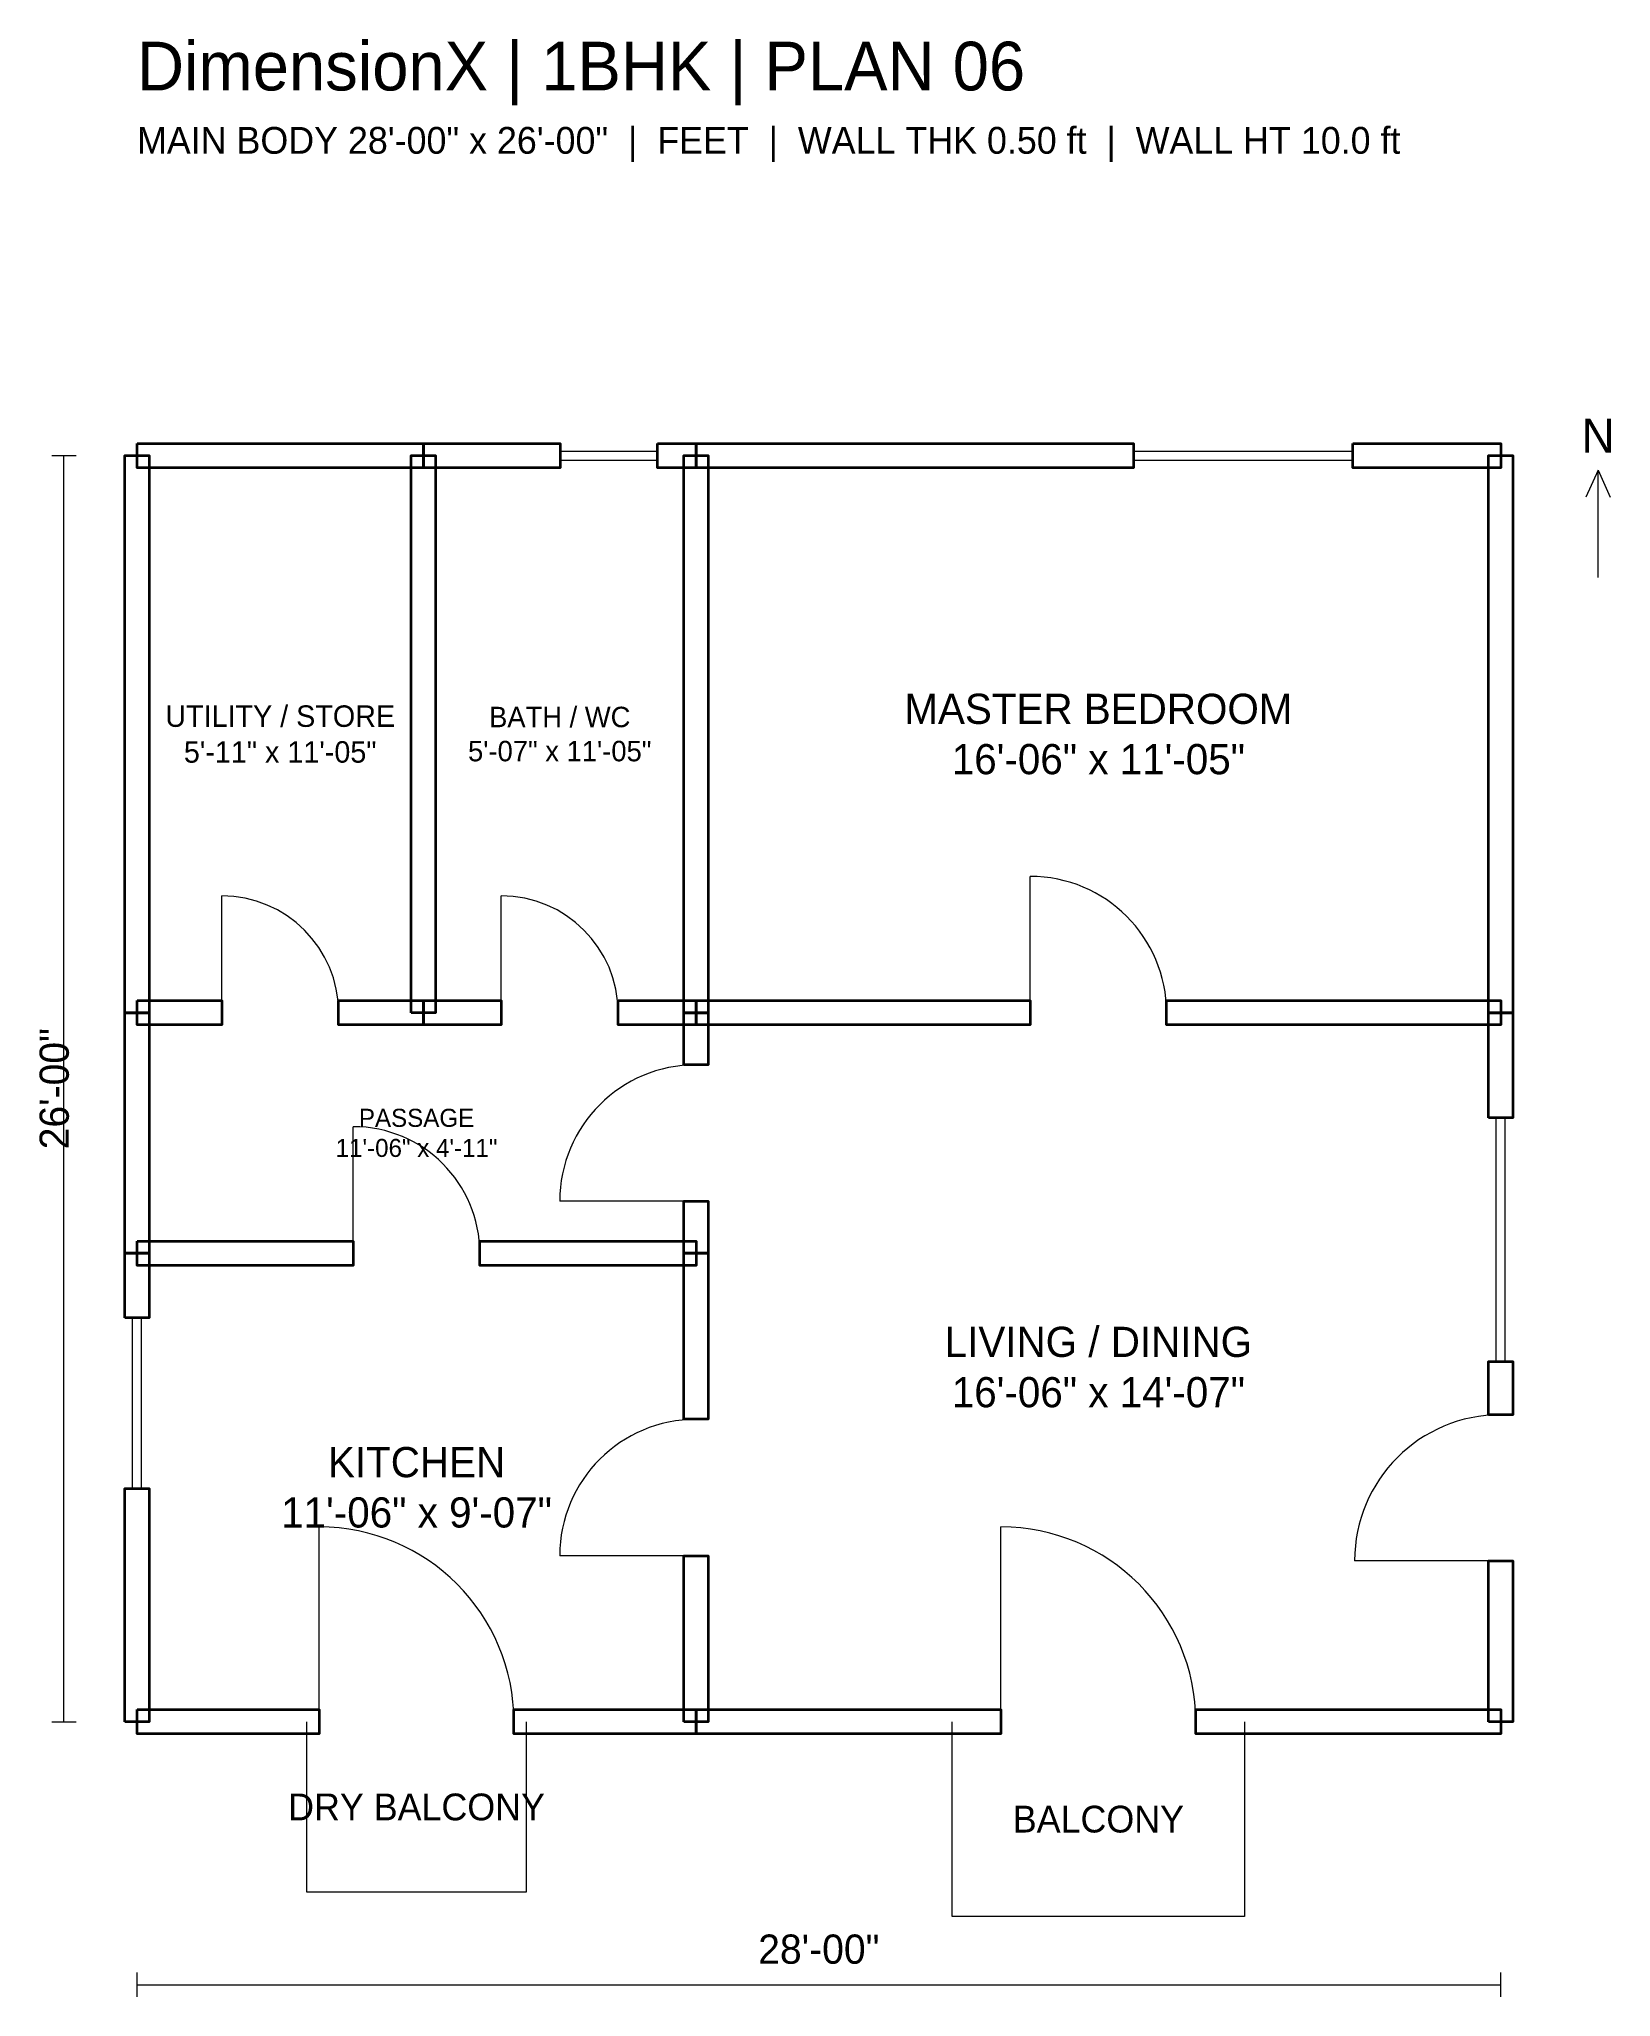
# Model space of a CAD drawing. Header units: feet. Extents: x -2 to 30.3, y -5.7 to 34.6.
import ezdxf
from ezdxf.enums import TextEntityAlignment as Align

# ---------------------------------------------------------------- set-up
doc = ezdxf.new("R2010")
doc.units = ezdxf.units.FT
doc.header["$MEASUREMENT"] = 0
for name, color, linetype, lineweight in [('DX_DIMENSION', 8, 'CONTINUOUS', 9), ('DX_DOOR_SYMBOL', 1, 'CONTINUOUS', 18), ('DX_RAILING', 3, 'CONTINUOUS', 13), ('DX_ROOM_LABEL', 7, 'CONTINUOUS', 13), ('DX_TITLE', 7, 'CONTINUOUS', 18), ('DX_WALL_FACE', 7, 'CONTINUOUS', 35), ('DX_WINDOW_SYMBOL', 4, 'CONTINUOUS', 18)]:
    doc.layers.add(name, color=color, linetype=linetype, lineweight=lineweight)

msp = doc.modelspace()

# ---------------------------------------------------------------- linework, layer by layer
at = {"layer": 'DX_DIMENSION'}
for p, q in [((-1.75, 26), (-1.25, 26)), ((-1.5, 0), (-1.5, 26)), ((30, 25.7), (29.75, 25.15)), ((30, 23.5), (30, 25.7)), ((30, 25.7), (30.25, 25.15)), ((-1.75, 0), (-1.25, 0)), ((0, -5.65), (0, -5.15)), ((28, -5.65), (28, -5.15)), ((0, -5.4), (28, -5.4))]:
    msp.add_line(p, q, dxfattribs=at)
at = {"layer": 'DX_DOOR_SYMBOL'}
for p, q in [((18.34, 14.56), (18.34, 17.36)), ((1.74, 14.56), (1.74, 16.96)), ((7.48, 14.56), (7.48, 16.96)), ((4.44, 9.62), (4.44, 12.22)), ((11.48, 10.69), (8.68, 10.69)), ((3.74, 0), (3.74, 4)), ((17.74, 0), (17.74, 4)), ((11.48, 3.41), (8.68, 3.41)), ((28, 3.3048), (25, 3.3048))]:
    msp.add_line(p, q, dxfattribs=at)
for centre, radius, start, end in [((18.34, 14.56), 2.8, 0, 90), ((1.74, 14.56), 2.4, 0, 90), ((7.48, 14.56), 2.4, 0, 90), ((11.48, 10.69), 2.8, 90, 180), ((4.44, 9.62), 2.6, 0, 90), ((11.48, 3.41), 2.8, 90, 180), ((28, 3.3048), 3, 90, 180), ((3.74, 0), 4, 0, 90), ((17.74, 0), 4, 0, 90)]:
    msp.add_arc(centre, radius, start, end, dxfattribs=at)
at = {"layer": 'DX_RAILING'}
for p, q in [((3.49, -3.5), (3.49, 0)), ((7.99, 0), (7.99, -3.5)), ((16.74, -4), (16.74, 0)), ((22.74, 0), (22.74, -4)), ((7.99, -3.5), (3.49, -3.5)), ((22.74, -4), (16.74, -4))]:
    msp.add_line(p, q, dxfattribs=at)
at = {"layer": 'DX_WALL_FACE'}
for points in [[(0, 26.25), (5.88, 26.25), (5.88, 25.75), (0, 25.75)], [(5.88, 26.25), (8.688, 26.25), (8.688, 25.75), (5.88, 25.75)], [(10.688, 26.25), (11.48, 26.25), (11.48, 25.75), (10.688, 25.75)], [(11.48, 26.25), (20.4636, 26.25), (20.4636, 25.75), (11.48, 25.75)], [(24.9636, 26.25), (28, 26.25), (28, 25.75), (24.9636, 25.75)], [(-0.25, 14.56), (-0.25, 26), (0.25, 26), (0.25, 14.56)], [(5.63, 14.56), (5.63, 26), (6.13, 26), (6.13, 14.56)], [(11.23, 14.56), (11.23, 26), (11.73, 26), (11.73, 14.56)], [(27.75, 14.56), (27.75, 26), (28.25, 26), (28.25, 14.56)], [(-0.25, 9.62), (-0.25, 14.56), (0.25, 14.56), (0.25, 9.62)], [(0, 14.81), (1.74, 14.81), (1.74, 14.31), (0, 14.31)], [(4.14, 14.81), (5.88, 14.81), (5.88, 14.31), (4.14, 14.31)], [(5.88, 14.81), (7.48, 14.81), (7.48, 14.31), (5.88, 14.31)], [(9.88, 14.81), (11.48, 14.81), (11.48, 14.31), (9.88, 14.31)], [(11.23, 13.49), (11.23, 14.56), (11.73, 14.56), (11.73, 13.49)], [(11.48, 14.81), (18.34, 14.81), (18.34, 14.31), (11.48, 14.31)], [(21.14, 14.81), (28, 14.81), (28, 14.31), (21.14, 14.31)], [(27.75, 12.4008), (27.75, 14.56), (28.25, 14.56), (28.25, 12.4008)], [(11.23, 9.62), (11.23, 10.69), (11.73, 10.69), (11.73, 9.62)], [(0, 9.87), (4.44, 9.87), (4.44, 9.37), (0, 9.37)], [(7.04, 9.87), (11.48, 9.87), (11.48, 9.37), (7.04, 9.37)], [(-0.25, 8.2916), (-0.25, 9.62), (0.25, 9.62), (0.25, 8.2916)], [(11.23, 6.21), (11.23, 9.62), (11.73, 9.62), (11.73, 6.21)], [(27.75, 6.3048), (27.75, 7.4008), (28.25, 7.4008), (28.25, 6.3048)], [(-0.25, 0), (-0.25, 4.7916), (0.25, 4.7916), (0.25, 0)], [(11.23, 0), (11.23, 3.41), (11.73, 3.41), (11.73, 0)], [(27.75, 0), (27.75, 3.3048), (28.25, 3.3048), (28.25, 0)], [(0, 0.25), (3.74, 0.25), (3.74, -0.25), (0, -0.25)], [(7.74, 0.25), (11.48, 0.25), (11.48, -0.25), (7.74, -0.25)], [(11.48, 0.25), (17.74, 0.25), (17.74, -0.25), (11.48, -0.25)], [(21.74, 0.25), (28, 0.25), (28, -0.25), (21.74, -0.25)]]:
    msp.add_lwpolyline(points, close=True, dxfattribs=at)
at = {"layer": 'DX_WINDOW_SYMBOL'}
for p, q in [((8.688, 25.8), (8.688, 26.2)), ((10.688, 25.8), (10.688, 26.2)), ((20.4636, 25.8), (20.4636, 26.2)), ((24.9636, 25.8), (24.9636, 26.2)), ((8.688, 26.09), (10.688, 26.09)), ((8.688, 25.91), (10.688, 25.91)), ((20.4636, 26.09), (24.9636, 26.09)), ((20.4636, 25.91), (24.9636, 25.91)), ((28.2, 12.4008), (27.8, 12.4008)), ((27.91, 7.4008), (27.91, 12.4008)), ((28.09, 7.4008), (28.09, 12.4008)), ((0.2, 8.2916), (-0.2, 8.2916)), ((-0.09, 4.7916), (-0.09, 8.2916)), ((0.09, 4.7916), (0.09, 8.2916)), ((28.2, 7.4008), (27.8, 7.4008)), ((0.2, 4.7916), (-0.2, 4.7916))]:
    msp.add_line(p, q, dxfattribs=at)

# ---------------------------------------------------------------- texts
at = {"layer": 'DX_DIMENSION'}
msp.add_text('MAIN BODY 28\'-00" x 26\'-00"  |  FEET  |  WALL THK 0.50 ft  |  WALL HT 10.0 ft', height=0.55, dxfattribs=at).set_placement((0, 32.2))
for s, height, p in [('N', 0.7, (30, 25.85)), ('28\'-00"', 0.6, (14, -5.15))]:
    msp.add_text(s, height=height, dxfattribs=at).set_placement(p, align=Align.BOTTOM_CENTER)
msp.add_text('26\'-00"', height=0.6, rotation=90, dxfattribs=at).set_placement((-1.7, 13), align=Align.MIDDLE_CENTER)
at = {"layer": 'DX_ROOM_LABEL'}
for s, p in [('DRY BALCONY', (5.74, -1.75)), ('BALCONY', (19.74, -2))]:
    msp.add_text(s, height=0.55, dxfattribs=at).set_placement(p, align=Align.MIDDLE_CENTER)
at = {"layer": 'DX_ROOM_LABEL', "attachment_point": 5}
for s, insert, char_height, width in [('MASTER BEDROOM\\P16\'-06" x 11\'-05"', (19.74, 20.28), 0.62, 14.5376), ('UTILITY / STORE\\P5\'-11" x 11\'-05"', (2.94, 20.28), 0.441, 5.1744), ('BATH / WC\\P5\'-07" x 11\'-05"', (8.68, 20.28), 0.42, 4.928), ('PASSAGE\\P11\'-06" x 4\'-11"', (5.74, 12.09), 0.3705, 10.1024), ('LIVING / DINING\\P16\'-06" x 14\'-07"', (19.74, 7.28), 0.62, 14.5376), ('KITCHEN\\P11\'-06" x 9\'-07"', (5.74, 4.81), 0.62, 10.1024)]:
    msp.add_mtext(s, dxfattribs=dict(at, insert=insert, char_height=char_height, width=width))
at = {"layer": 'DX_TITLE'}
msp.add_text('DimensionX | 1BHK | PLAN 06', height=1, dxfattribs=at).set_placement((0, 33.5))

doc.saveas('drawing.dxf')
